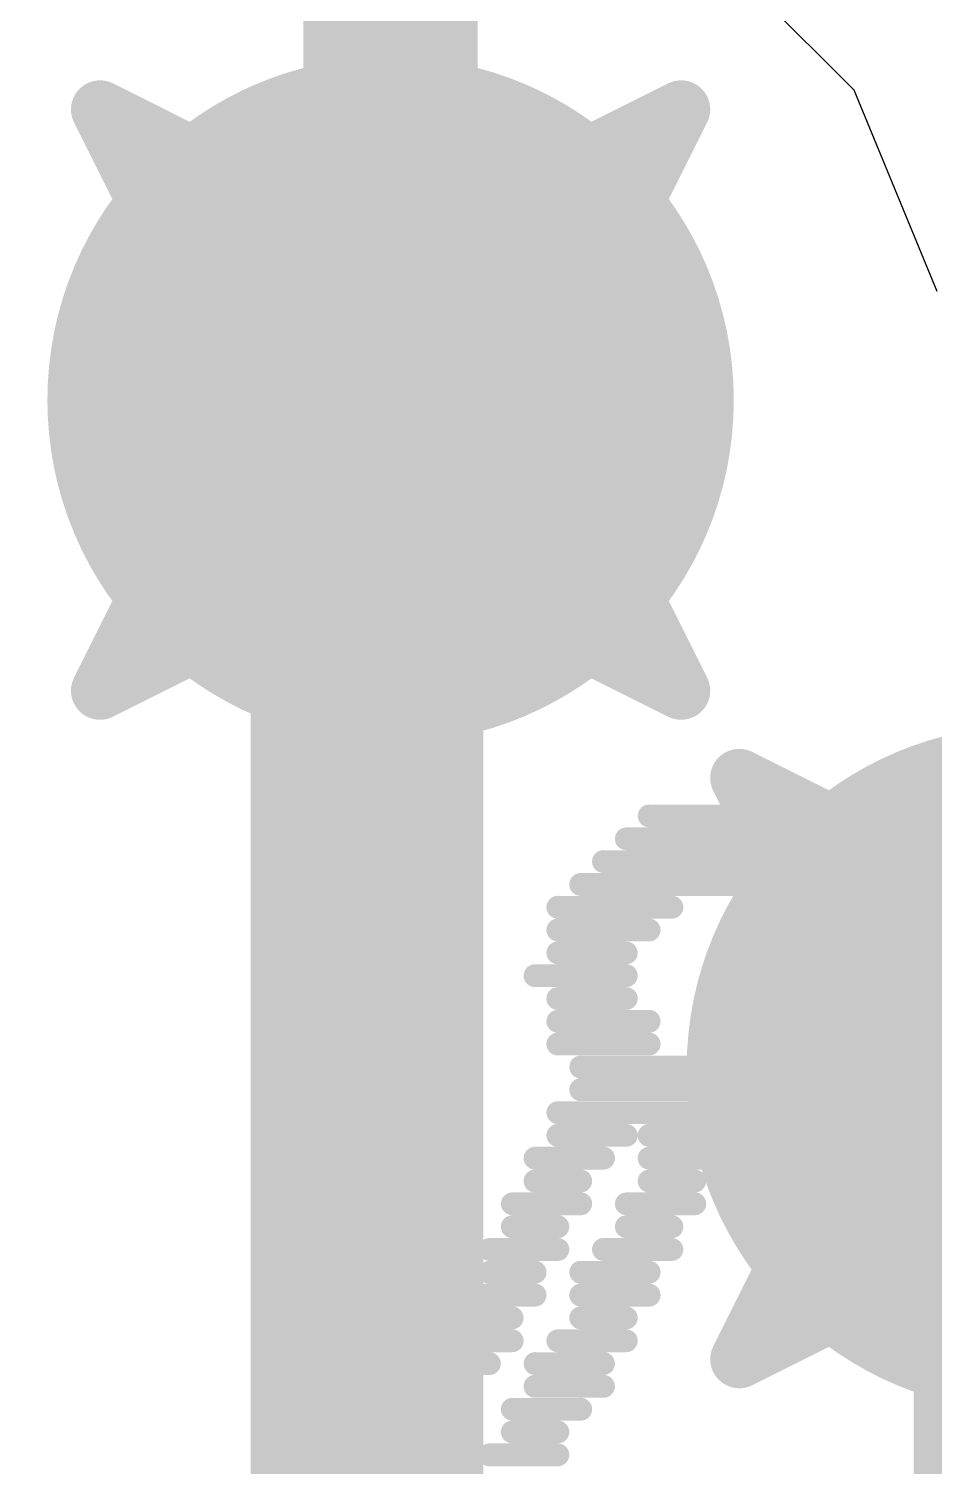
# Model space of a CAD drawing. Header units: inches. Extents: x -8 to 384, y -12 to 64.
# Drawn here: x 13.933 to 14.725, y 3.285 to 4.541 of the extents above; entities that cross this region are included whole.
import ezdxf

# ---------------------------------------------------------------- set-up
doc = ezdxf.new("R2010")
doc.units = ezdxf.units.IN
for name, color, linetype in [('Board_outline', 216, 'Continuous'), ('Bottom Layer', 5, 'Continuous'), ('Bottom Overlay', 54, 'Continuous'), ('Drill Drawing', 1, 'Continuous'), ('Top Layer', 1, 'Continuous'), ('Via Holes', 16, 'Continuous')]:
    doc.layers.add(name, color=color, linetype=linetype)

msp = doc.modelspace()

# ---------------------------------------------------------------- hatches: boundary and pattern name
at = {"layer": 'Bottom Layer'}
h = msp.add_hatch(color=5, dxfattribs=at)
edge = h.paths.add_edge_path()
edge.add_arc((14.2494, 4.2164), 0.3, 0, 360)
h = msp.add_hatch(color=5, dxfattribs=at)
edge = h.paths.add_edge_path()
edge.add_arc((14.8082, 3.6322), 0.3, 0, 360)
at = {"layer": 'Top Layer'}
h = msp.add_hatch(color=1, dxfattribs=at)
edge = h.paths.add_edge_path()
edge.add_arc((14.2494, 4.2164), 0.3, 0, 360)
h = msp.add_hatch(color=1, dxfattribs=at)
edge = h.paths.add_edge_path()
edge.add_arc((14.8082, 3.6322), 0.3, 0, 360)
at = {"layer": 'Via Holes'}
h = msp.add_hatch(color=7, dxfattribs=at)
edge = h.paths.add_edge_path()
edge.add_arc((14.2494, 4.2164), 0.15, 0, 360)
h = msp.add_hatch(color=7, dxfattribs=at)
edge = h.paths.add_edge_path()
edge.add_arc((14.8082, 3.6322), 0.15, 0, 360)

# ---------------------------------------------------------------- linework, layer by layer
at = {"layer": 'Board_outline'}
msp.add_lwpolyline([(37.5368, 13.3604, 0.254, 0.254, 1), (-7.4632, 13.3604, 0.254, 0.254, 1)], format="xyseb", close=True, dxfattribs=at)
at = {"layer": 'Bottom Layer'}
msp.add_lwpolyline([(14.2494, 4.2164, 0.1524, 0.1524, 0), (14.2494, 4.8808, 0.1524, 0.1524, 0)], format="xyseb", dxfattribs=at)
msp.add_lwpolyline([(14.2113, 4.2164, 0.0762, 0.0762, 1), (14.2875, 4.2164, 0.0762, 0.0762, 1)], format="xyseb", close=True, dxfattribs=at)
at = {"layer": 'Bottom Overlay'}
for points in [[(14.4754, 3.853, 0.0199, 0.0199, 0), (14.595, 3.853, 0.0199, 0.0199, 0)], [(14.4554, 3.833, 0.0199, 0.0199, 0), (14.6349, 3.833, 0.0199, 0.0199, 0)], [(14.4355, 3.8131, 0.0199, 0.0199, 0), (14.6548, 3.8131, 0.0199, 0.0199, 0)], [(14.4156, 3.7931, 0.0199, 0.0199, 0), (14.6748, 3.7931, 0.0199, 0.0199, 0)], [(14.3956, 3.7732, 0.0199, 0.0199, 0), (14.4953, 3.7732, 0.0199, 0.0199, 0)], [(14.595, 3.7732, 0.0199, 0.0199, 0), (14.6748, 3.7732, 0.0199, 0.0199, 0)], [(14.3956, 3.7533, 0.0199, 0.0199, 0), (14.4754, 3.7533, 0.0199, 0.0199, 0)], [(14.615, 3.7533, 0.0199, 0.0199, 0), (14.6947, 3.7533, 0.0199, 0.0199, 0)], [(14.3956, 3.7333, 0.0199, 0.0199, 0), (14.4554, 3.7333, 0.0199, 0.0199, 0)], [(14.615, 3.7333, 0.0199, 0.0199, 0), (14.6947, 3.7333, 0.0199, 0.0199, 0)], [(14.3757, 3.7134, 0.0199, 0.0199, 0), (14.4554, 3.7134, 0.0199, 0.0199, 0)], [(14.6349, 3.7134, 0.0199, 0.0199, 0), (14.6947, 3.7134, 0.0199, 0.0199, 0)], [(14.3956, 3.6934, 0.0199, 0.0199, 0), (14.4554, 3.6934, 0.0199, 0.0199, 0)], [(14.6349, 3.6934, 0.0199, 0.0199, 0), (14.6947, 3.6934, 0.0199, 0.0199, 0)], [(14.3956, 3.6735, 0.0199, 0.0199, 0), (14.4754, 3.6735, 0.0199, 0.0199, 0)], [(14.615, 3.6735, 0.0199, 0.0199, 0), (14.6947, 3.6735, 0.0199, 0.0199, 0)], [(14.3956, 3.6536, 0.0199, 0.0199, 0), (14.4754, 3.6536, 0.0199, 0.0199, 0)], [(14.615, 3.6536, 0.0199, 0.0199, 0), (14.6947, 3.6536, 0.0199, 0.0199, 0)], [(14.4156, 3.6336, 0.0199, 0.0199, 0), (14.5153, 3.6336, 0.0199, 0.0199, 0)], [(14.5751, 3.6336, 0.0199, 0.0199, 0), (14.6748, 3.6336, 0.0199, 0.0199, 0)], [(14.4156, 3.6137, 0.0199, 0.0199, 0), (14.6548, 3.6137, 0.0199, 0.0199, 0)], [(14.3956, 3.5937, 0.0199, 0.0199, 0), (14.6548, 3.5937, 0.0199, 0.0199, 0)], [(14.3956, 3.5738, 0.0199, 0.0199, 0), (14.4554, 3.5738, 0.0199, 0.0199, 0)], [(14.4754, 3.5738, 0.0199, 0.0199, 0), (14.615, 3.5738, 0.0199, 0.0199, 0)], [(14.3757, 3.5539, 0.0199, 0.0199, 0), (14.4355, 3.5539, 0.0199, 0.0199, 0)], [(14.4754, 3.5539, 0.0199, 0.0199, 0), (14.5751, 3.5539, 0.0199, 0.0199, 0)], [(14.3757, 3.5339, 0.0199, 0.0199, 0), (14.4156, 3.5339, 0.0199, 0.0199, 0)], [(14.4754, 3.5339, 0.0199, 0.0199, 0), (14.5153, 3.5339, 0.0199, 0.0199, 0)], [(14.3557, 3.514, 0.0199, 0.0199, 0), (14.4156, 3.514, 0.0199, 0.0199, 0)], [(14.4554, 3.514, 0.0199, 0.0199, 0), (14.5153, 3.514, 0.0199, 0.0199, 0)], [(14.3557, 3.494, 0.0199, 0.0199, 0), (14.3956, 3.494, 0.0199, 0.0199, 0)], [(14.4554, 3.494, 0.0199, 0.0199, 0), (14.4953, 3.494, 0.0199, 0.0199, 0)], [(14.3358, 3.4741, 0.0199, 0.0199, 0), (14.3956, 3.4741, 0.0199, 0.0199, 0)], [(14.4355, 3.4741, 0.0199, 0.0199, 0), (14.4953, 3.4741, 0.0199, 0.0199, 0)], [(14.3358, 3.4542, 0.0199, 0.0199, 0), (14.3757, 3.4542, 0.0199, 0.0199, 0)], [(14.4156, 3.4542, 0.0199, 0.0199, 0), (14.4754, 3.4542, 0.0199, 0.0199, 0)], [(14.3159, 3.4342, 0.0199, 0.0199, 0), (14.3757, 3.4342, 0.0199, 0.0199, 0)], [(14.4156, 3.4342, 0.0199, 0.0199, 0), (14.4754, 3.4342, 0.0199, 0.0199, 0)], [(14.2959, 3.4143, 0.0199, 0.0199, 0), (14.3557, 3.4143, 0.0199, 0.0199, 0)], [(14.4156, 3.4143, 0.0199, 0.0199, 0), (14.4554, 3.4143, 0.0199, 0.0199, 0)], [(14.2959, 3.3943, 0.0199, 0.0199, 0), (14.3557, 3.3943, 0.0199, 0.0199, 0)], [(14.3956, 3.3943, 0.0199, 0.0199, 0), (14.4554, 3.3943, 0.0199, 0.0199, 0)], [(14.276, 3.3744, 0.0199, 0.0199, 0), (14.3358, 3.3744, 0.0199, 0.0199, 0)], [(14.3757, 3.3744, 0.0199, 0.0199, 0), (14.4355, 3.3744, 0.0199, 0.0199, 0)], [(14.276, 3.3545, 0.0199, 0.0199, 0), (14.3159, 3.3545, 0.0199, 0.0199, 0)], [(14.3757, 3.3545, 0.0199, 0.0199, 0), (14.4355, 3.3545, 0.0199, 0.0199, 0)], [(14.256, 3.3345, 0.0199, 0.0199, 0), (14.3159, 3.3345, 0.0199, 0.0199, 0)], [(14.3557, 3.3345, 0.0199, 0.0199, 0), (14.4156, 3.3345, 0.0199, 0.0199, 0)], [(14.256, 3.3146, 0.0199, 0.0199, 0), (14.3159, 3.3146, 0.0199, 0.0199, 0)], [(14.3557, 3.3146, 0.0199, 0.0199, 0), (14.3956, 3.3146, 0.0199, 0.0199, 0)], [(14.2361, 3.2946, 0.0199, 0.0199, 0), (14.2959, 3.2946, 0.0199, 0.0199, 0)], [(14.3358, 3.2946, 0.0199, 0.0199, 0), (14.3956, 3.2946, 0.0199, 0.0199, 0)]]:
    msp.add_lwpolyline(points, format="xyseb", dxfattribs=at)
for points in [[(14.4704, 3.853, 0.00997, 0.00997, 1), (14.4804, 3.853, 0.00997, 0.00997, 1)], [(14.59, 3.853, 0.00997, 0.00997, 1), (14.6, 3.853, 0.00997, 0.00997, 1)], [(14.4505, 3.833, 0.00997, 0.00997, 1), (14.4604, 3.833, 0.00997, 0.00997, 1)], [(14.6299, 3.833, 0.00997, 0.00997, 1), (14.6399, 3.833, 0.00997, 0.00997, 1)], [(14.4305, 3.8131, 0.00997, 0.00997, 1), (14.4405, 3.8131, 0.00997, 0.00997, 1)], [(14.6499, 3.8131, 0.00997, 0.00997, 1), (14.6598, 3.8131, 0.00997, 0.00997, 1)], [(14.4106, 3.7931, 0.00997, 0.00997, 1), (14.4206, 3.7931, 0.00997, 0.00997, 1)], [(14.6698, 3.7931, 0.00997, 0.00997, 1), (14.6798, 3.7931, 0.00997, 0.00997, 1)], [(14.3906, 3.7732, 0.00997, 0.00997, 1), (14.4006, 3.7732, 0.00997, 0.00997, 1)], [(14.4903, 3.7732, 0.00997, 0.00997, 1), (14.5003, 3.7732, 0.00997, 0.00997, 1)], [(14.59, 3.7732, 0.00997, 0.00997, 1), (14.6, 3.7732, 0.00997, 0.00997, 1)], [(14.6698, 3.7732, 0.00997, 0.00997, 1), (14.6798, 3.7732, 0.00997, 0.00997, 1)], [(14.3906, 3.7533, 0.00997, 0.00997, 1), (14.4006, 3.7533, 0.00997, 0.00997, 1)], [(14.4704, 3.7533, 0.00997, 0.00997, 1), (14.4804, 3.7533, 0.00997, 0.00997, 1)], [(14.61, 3.7533, 0.00997, 0.00997, 1), (14.62, 3.7533, 0.00997, 0.00997, 1)], [(14.6897, 3.7533, 0.00997, 0.00997, 1), (14.6997, 3.7533, 0.00997, 0.00997, 1)], [(14.3906, 3.7333, 0.00997, 0.00997, 1), (14.4006, 3.7333, 0.00997, 0.00997, 1)], [(14.4505, 3.7333, 0.00997, 0.00997, 1), (14.4604, 3.7333, 0.00997, 0.00997, 1)], [(14.61, 3.7333, 0.00997, 0.00997, 1), (14.62, 3.7333, 0.00997, 0.00997, 1)], [(14.6897, 3.7333, 0.00997, 0.00997, 1), (14.6997, 3.7333, 0.00997, 0.00997, 1)], [(14.3707, 3.7134, 0.00997, 0.00997, 1), (14.3807, 3.7134, 0.00997, 0.00997, 1)], [(14.4505, 3.7134, 0.00997, 0.00997, 1), (14.4604, 3.7134, 0.00997, 0.00997, 1)], [(14.6299, 3.7134, 0.00997, 0.00997, 1), (14.6399, 3.7134, 0.00997, 0.00997, 1)], [(14.6897, 3.7134, 0.00997, 0.00997, 1), (14.6997, 3.7134, 0.00997, 0.00997, 1)], [(14.3906, 3.6934, 0.00997, 0.00997, 1), (14.4006, 3.6934, 0.00997, 0.00997, 1)], [(14.4505, 3.6934, 0.00997, 0.00997, 1), (14.4604, 3.6934, 0.00997, 0.00997, 1)], [(14.6299, 3.6934, 0.00997, 0.00997, 1), (14.6399, 3.6934, 0.00997, 0.00997, 1)], [(14.6897, 3.6934, 0.00997, 0.00997, 1), (14.6997, 3.6934, 0.00997, 0.00997, 1)], [(14.3906, 3.6735, 0.00997, 0.00997, 1), (14.4006, 3.6735, 0.00997, 0.00997, 1)], [(14.4704, 3.6735, 0.00997, 0.00997, 1), (14.4804, 3.6735, 0.00997, 0.00997, 1)], [(14.61, 3.6735, 0.00997, 0.00997, 1), (14.62, 3.6735, 0.00997, 0.00997, 1)], [(14.6897, 3.6735, 0.00997, 0.00997, 1), (14.6997, 3.6735, 0.00997, 0.00997, 1)], [(14.3906, 3.6536, 0.00997, 0.00997, 1), (14.4006, 3.6536, 0.00997, 0.00997, 1)], [(14.4704, 3.6536, 0.00997, 0.00997, 1), (14.4804, 3.6536, 0.00997, 0.00997, 1)], [(14.61, 3.6536, 0.00997, 0.00997, 1), (14.62, 3.6536, 0.00997, 0.00997, 1)], [(14.6897, 3.6536, 0.00997, 0.00997, 1), (14.6997, 3.6536, 0.00997, 0.00997, 1)], [(14.4106, 3.6336, 0.00997, 0.00997, 1), (14.4206, 3.6336, 0.00997, 0.00997, 1)], [(14.5103, 3.6336, 0.00997, 0.00997, 1), (14.5203, 3.6336, 0.00997, 0.00997, 1)], [(14.5701, 3.6336, 0.00997, 0.00997, 1), (14.5801, 3.6336, 0.00997, 0.00997, 1)], [(14.6698, 3.6336, 0.00997, 0.00997, 1), (14.6798, 3.6336, 0.00997, 0.00997, 1)], [(14.4106, 3.6137, 0.00997, 0.00997, 1), (14.4206, 3.6137, 0.00997, 0.00997, 1)], [(14.6499, 3.6137, 0.00997, 0.00997, 1), (14.6598, 3.6137, 0.00997, 0.00997, 1)], [(14.3906, 3.5937, 0.00997, 0.00997, 1), (14.4006, 3.5937, 0.00997, 0.00997, 1)], [(14.6499, 3.5937, 0.00997, 0.00997, 1), (14.6598, 3.5937, 0.00997, 0.00997, 1)], [(14.3906, 3.5738, 0.00997, 0.00997, 1), (14.4006, 3.5738, 0.00997, 0.00997, 1)], [(14.4505, 3.5738, 0.00997, 0.00997, 1), (14.4604, 3.5738, 0.00997, 0.00997, 1)], [(14.4704, 3.5738, 0.00997, 0.00997, 1), (14.4804, 3.5738, 0.00997, 0.00997, 1)], [(14.61, 3.5738, 0.00997, 0.00997, 1), (14.62, 3.5738, 0.00997, 0.00997, 1)], [(14.3707, 3.5539, 0.00997, 0.00997, 1), (14.3807, 3.5539, 0.00997, 0.00997, 1)], [(14.4305, 3.5539, 0.00997, 0.00997, 1), (14.4405, 3.5539, 0.00997, 0.00997, 1)], [(14.4704, 3.5539, 0.00997, 0.00997, 1), (14.4804, 3.5539, 0.00997, 0.00997, 1)], [(14.5701, 3.5539, 0.00997, 0.00997, 1), (14.5801, 3.5539, 0.00997, 0.00997, 1)], [(14.3707, 3.5339, 0.00997, 0.00997, 1), (14.3807, 3.5339, 0.00997, 0.00997, 1)], [(14.4106, 3.5339, 0.00997, 0.00997, 1), (14.4206, 3.5339, 0.00997, 0.00997, 1)], [(14.4704, 3.5339, 0.00997, 0.00997, 1), (14.4804, 3.5339, 0.00997, 0.00997, 1)], [(14.5103, 3.5339, 0.00997, 0.00997, 1), (14.5203, 3.5339, 0.00997, 0.00997, 1)], [(14.3508, 3.514, 0.00997, 0.00997, 1), (14.3607, 3.514, 0.00997, 0.00997, 1)], [(14.4106, 3.514, 0.00997, 0.00997, 1), (14.4206, 3.514, 0.00997, 0.00997, 1)], [(14.4505, 3.514, 0.00997, 0.00997, 1), (14.4604, 3.514, 0.00997, 0.00997, 1)], [(14.5103, 3.514, 0.00997, 0.00997, 1), (14.5203, 3.514, 0.00997, 0.00997, 1)], [(14.3508, 3.494, 0.00997, 0.00997, 1), (14.3607, 3.494, 0.00997, 0.00997, 1)], [(14.3906, 3.494, 0.00997, 0.00997, 1), (14.4006, 3.494, 0.00997, 0.00997, 1)], [(14.4505, 3.494, 0.00997, 0.00997, 1), (14.4604, 3.494, 0.00997, 0.00997, 1)], [(14.4903, 3.494, 0.00997, 0.00997, 1), (14.5003, 3.494, 0.00997, 0.00997, 1)], [(14.3308, 3.4741, 0.00997, 0.00997, 1), (14.3408, 3.4741, 0.00997, 0.00997, 1)], [(14.3906, 3.4741, 0.00997, 0.00997, 1), (14.4006, 3.4741, 0.00997, 0.00997, 1)], [(14.4305, 3.4741, 0.00997, 0.00997, 1), (14.4405, 3.4741, 0.00997, 0.00997, 1)], [(14.4903, 3.4741, 0.00997, 0.00997, 1), (14.5003, 3.4741, 0.00997, 0.00997, 1)], [(14.3308, 3.4542, 0.00997, 0.00997, 1), (14.3408, 3.4542, 0.00997, 0.00997, 1)], [(14.3707, 3.4542, 0.00997, 0.00997, 1), (14.3807, 3.4542, 0.00997, 0.00997, 1)], [(14.4106, 3.4542, 0.00997, 0.00997, 1), (14.4206, 3.4542, 0.00997, 0.00997, 1)], [(14.4704, 3.4542, 0.00997, 0.00997, 1), (14.4804, 3.4542, 0.00997, 0.00997, 1)], [(14.3109, 3.4342, 0.00997, 0.00997, 1), (14.3209, 3.4342, 0.00997, 0.00997, 1)], [(14.3707, 3.4342, 0.00997, 0.00997, 1), (14.3807, 3.4342, 0.00997, 0.00997, 1)], [(14.4106, 3.4342, 0.00997, 0.00997, 1), (14.4206, 3.4342, 0.00997, 0.00997, 1)], [(14.4704, 3.4342, 0.00997, 0.00997, 1), (14.4804, 3.4342, 0.00997, 0.00997, 1)], [(14.2909, 3.4143, 0.00997, 0.00997, 1), (14.3009, 3.4143, 0.00997, 0.00997, 1)], [(14.3508, 3.4143, 0.00997, 0.00997, 1), (14.3607, 3.4143, 0.00997, 0.00997, 1)], [(14.4106, 3.4143, 0.00997, 0.00997, 1), (14.4206, 3.4143, 0.00997, 0.00997, 1)], [(14.4505, 3.4143, 0.00997, 0.00997, 1), (14.4604, 3.4143, 0.00997, 0.00997, 1)], [(14.2909, 3.3943, 0.00997, 0.00997, 1), (14.3009, 3.3943, 0.00997, 0.00997, 1)], [(14.3508, 3.3943, 0.00997, 0.00997, 1), (14.3607, 3.3943, 0.00997, 0.00997, 1)], [(14.3906, 3.3943, 0.00997, 0.00997, 1), (14.4006, 3.3943, 0.00997, 0.00997, 1)], [(14.4505, 3.3943, 0.00997, 0.00997, 1), (14.4604, 3.3943, 0.00997, 0.00997, 1)], [(14.271, 3.3744, 0.00997, 0.00997, 1), (14.281, 3.3744, 0.00997, 0.00997, 1)], [(14.3308, 3.3744, 0.00997, 0.00997, 1), (14.3408, 3.3744, 0.00997, 0.00997, 1)], [(14.3707, 3.3744, 0.00997, 0.00997, 1), (14.3807, 3.3744, 0.00997, 0.00997, 1)], [(14.4305, 3.3744, 0.00997, 0.00997, 1), (14.4405, 3.3744, 0.00997, 0.00997, 1)], [(14.271, 3.3545, 0.00997, 0.00997, 1), (14.281, 3.3545, 0.00997, 0.00997, 1)], [(14.3109, 3.3545, 0.00997, 0.00997, 1), (14.3209, 3.3545, 0.00997, 0.00997, 1)], [(14.3707, 3.3545, 0.00997, 0.00997, 1), (14.3807, 3.3545, 0.00997, 0.00997, 1)], [(14.4305, 3.3545, 0.00997, 0.00997, 1), (14.4405, 3.3545, 0.00997, 0.00997, 1)], [(14.2511, 3.3345, 0.00997, 0.00997, 1), (14.261, 3.3345, 0.00997, 0.00997, 1)], [(14.3109, 3.3345, 0.00997, 0.00997, 1), (14.3209, 3.3345, 0.00997, 0.00997, 1)], [(14.3508, 3.3345, 0.00997, 0.00997, 1), (14.3607, 3.3345, 0.00997, 0.00997, 1)], [(14.4106, 3.3345, 0.00997, 0.00997, 1), (14.4206, 3.3345, 0.00997, 0.00997, 1)], [(14.2511, 3.3146, 0.00997, 0.00997, 1), (14.261, 3.3146, 0.00997, 0.00997, 1)], [(14.3109, 3.3146, 0.00997, 0.00997, 1), (14.3209, 3.3146, 0.00997, 0.00997, 1)], [(14.3508, 3.3146, 0.00997, 0.00997, 1), (14.3607, 3.3146, 0.00997, 0.00997, 1)], [(14.3906, 3.3146, 0.00997, 0.00997, 1), (14.4006, 3.3146, 0.00997, 0.00997, 1)], [(14.2311, 3.2946, 0.00997, 0.00997, 1), (14.2411, 3.2946, 0.00997, 0.00997, 1)], [(14.2909, 3.2946, 0.00997, 0.00997, 1), (14.3009, 3.2946, 0.00997, 0.00997, 1)], [(14.3308, 3.2946, 0.00997, 0.00997, 1), (14.3408, 3.2946, 0.00997, 0.00997, 1)], [(14.3906, 3.2946, 0.00997, 0.00997, 1), (14.4006, 3.2946, 0.00997, 0.00997, 1)]]:
    msp.add_lwpolyline(points, format="xyseb", close=True, dxfattribs=at)
at = {"layer": 'Drill Drawing'}
for points in [[(13.9954, 4.4704, 0.0508, 0.0508, 0), (14.2494, 4.3434, 0.0508, 0.0508, 0)], [(13.9954, 4.4704, 0.0508, 0.0508, 0), (14.1224, 4.2164, 0.0508, 0.0508, 0)], [(14.2494, 4.3434, 0.0508, 0.0508, 0), (14.5034, 4.4704, 0.0508, 0.0508, 0)], [(14.3764, 4.2164, 0.0508, 0.0508, 0), (14.5034, 4.4704, 0.0508, 0.0508, 0)], [(13.9954, 3.9624, 0.0508, 0.0508, 0), (14.1224, 4.2164, 0.0508, 0.0508, 0)], [(14.3764, 4.2164, 0.0508, 0.0508, 0), (14.5034, 3.9624, 0.0508, 0.0508, 0)], [(13.9954, 3.9624, 0.0508, 0.0508, 0), (14.2494, 4.0894, 0.0508, 0.0508, 0)], [(14.2494, 4.0894, 0.0508, 0.0508, 0), (14.5034, 3.9624, 0.0508, 0.0508, 0)], [(14.5542, 3.8862, 0.0508, 0.0508, 0), (14.8082, 3.7592, 0.0508, 0.0508, 0)], [(14.5542, 3.8862, 0.0508, 0.0508, 0), (14.6812, 3.6322, 0.0508, 0.0508, 0)], [(14.5542, 3.3782, 0.0508, 0.0508, 0), (14.6812, 3.6322, 0.0508, 0.0508, 0)], [(14.5542, 3.3782, 0.0508, 0.0508, 0), (14.8082, 3.5052, 0.0508, 0.0508, 0)]]:
    msp.add_lwpolyline(points, format="xyseb", dxfattribs=at)
for points in [[(13.9827, 4.4704, 0.0254, 0.0254, 1), (14.0081, 4.4704, 0.0254, 0.0254, 1)], [(13.9827, 4.4704, 0.0254, 0.0254, 1), (14.0081, 4.4704, 0.0254, 0.0254, 1)], [(14.4907, 4.4704, 0.0254, 0.0254, 1), (14.5161, 4.4704, 0.0254, 0.0254, 1)], [(14.4907, 4.4704, 0.0254, 0.0254, 1), (14.5161, 4.4704, 0.0254, 0.0254, 1)], [(14.2367, 4.3434, 0.0254, 0.0254, 1), (14.2621, 4.3434, 0.0254, 0.0254, 1)], [(14.2367, 4.3434, 0.0254, 0.0254, 1), (14.2621, 4.3434, 0.0254, 0.0254, 1)], [(14.1097, 4.2164, 0.0254, 0.0254, 1), (14.1351, 4.2164, 0.0254, 0.0254, 1)], [(14.1097, 4.2164, 0.0254, 0.0254, 1), (14.1351, 4.2164, 0.0254, 0.0254, 1)], [(14.3637, 4.2164, 0.0254, 0.0254, 1), (14.3891, 4.2164, 0.0254, 0.0254, 1)], [(14.3637, 4.2164, 0.0254, 0.0254, 1), (14.3891, 4.2164, 0.0254, 0.0254, 1)], [(14.2367, 4.0894, 0.0254, 0.0254, 1), (14.2621, 4.0894, 0.0254, 0.0254, 1)], [(14.2367, 4.0894, 0.0254, 0.0254, 1), (14.2621, 4.0894, 0.0254, 0.0254, 1)], [(13.9827, 3.9624, 0.0254, 0.0254, 1), (14.0081, 3.9624, 0.0254, 0.0254, 1)], [(13.9827, 3.9624, 0.0254, 0.0254, 1), (14.0081, 3.9624, 0.0254, 0.0254, 1)], [(14.4907, 3.9624, 0.0254, 0.0254, 1), (14.5161, 3.9624, 0.0254, 0.0254, 1)], [(14.4907, 3.9624, 0.0254, 0.0254, 1), (14.5161, 3.9624, 0.0254, 0.0254, 1)], [(14.5415, 3.8862, 0.0254, 0.0254, 1), (14.5669, 3.8862, 0.0254, 0.0254, 1)], [(14.5415, 3.8862, 0.0254, 0.0254, 1), (14.5669, 3.8862, 0.0254, 0.0254, 1)], [(14.6685, 3.6322, 0.0254, 0.0254, 1), (14.6939, 3.6322, 0.0254, 0.0254, 1)], [(14.6685, 3.6322, 0.0254, 0.0254, 1), (14.6939, 3.6322, 0.0254, 0.0254, 1)], [(14.5415, 3.3782, 0.0254, 0.0254, 1), (14.5669, 3.3782, 0.0254, 0.0254, 1)], [(14.5415, 3.3782, 0.0254, 0.0254, 1), (14.5669, 3.3782, 0.0254, 0.0254, 1)]]:
    msp.add_lwpolyline(points, format="xyseb", close=True, dxfattribs=at)
at = {"layer": 'Top Layer'}
for p, q in [((14.6545, 4.4871), (14.5201, 4.6215)), ((14.7272, 4.3114), (14.6545, 4.4871))]:
    msp.add_line(p, q, dxfattribs=at)
for points in [[(14.2288, 4.1958, 0.2032, 0.2032, 0), (14.2494, 4.2164, 0.2032, 0.2032, 0)], [(14.2288, 2.9616, 0.2032, 0.2032, 0), (14.2288, 4.1958, 0.2032, 0.2032, 0)], [(14.8082, -2.4037, 0.2032, 0.2032, 0), (14.8082, 3.6322, 0.2032, 0.2032, 0)]]:
    msp.add_lwpolyline(points, format="xyseb", dxfattribs=at)
for points in [[(14.1986, 4.2164, 0.1016, 0.1016, 1), (14.3002, 4.2164, 0.1016, 0.1016, 1)], [(14.178, 4.1958, 0.1016, 0.1016, 1), (14.2796, 4.1958, 0.1016, 0.1016, 1)], [(14.178, 4.1958, 0.1016, 0.1016, 1), (14.2796, 4.1958, 0.1016, 0.1016, 1)], [(14.7574, 3.6322, 0.1016, 0.1016, 1), (14.859, 3.6322, 0.1016, 0.1016, 1)]]:
    msp.add_lwpolyline(points, format="xyseb", close=True, dxfattribs=at)

doc.saveas('drawing.dxf')
